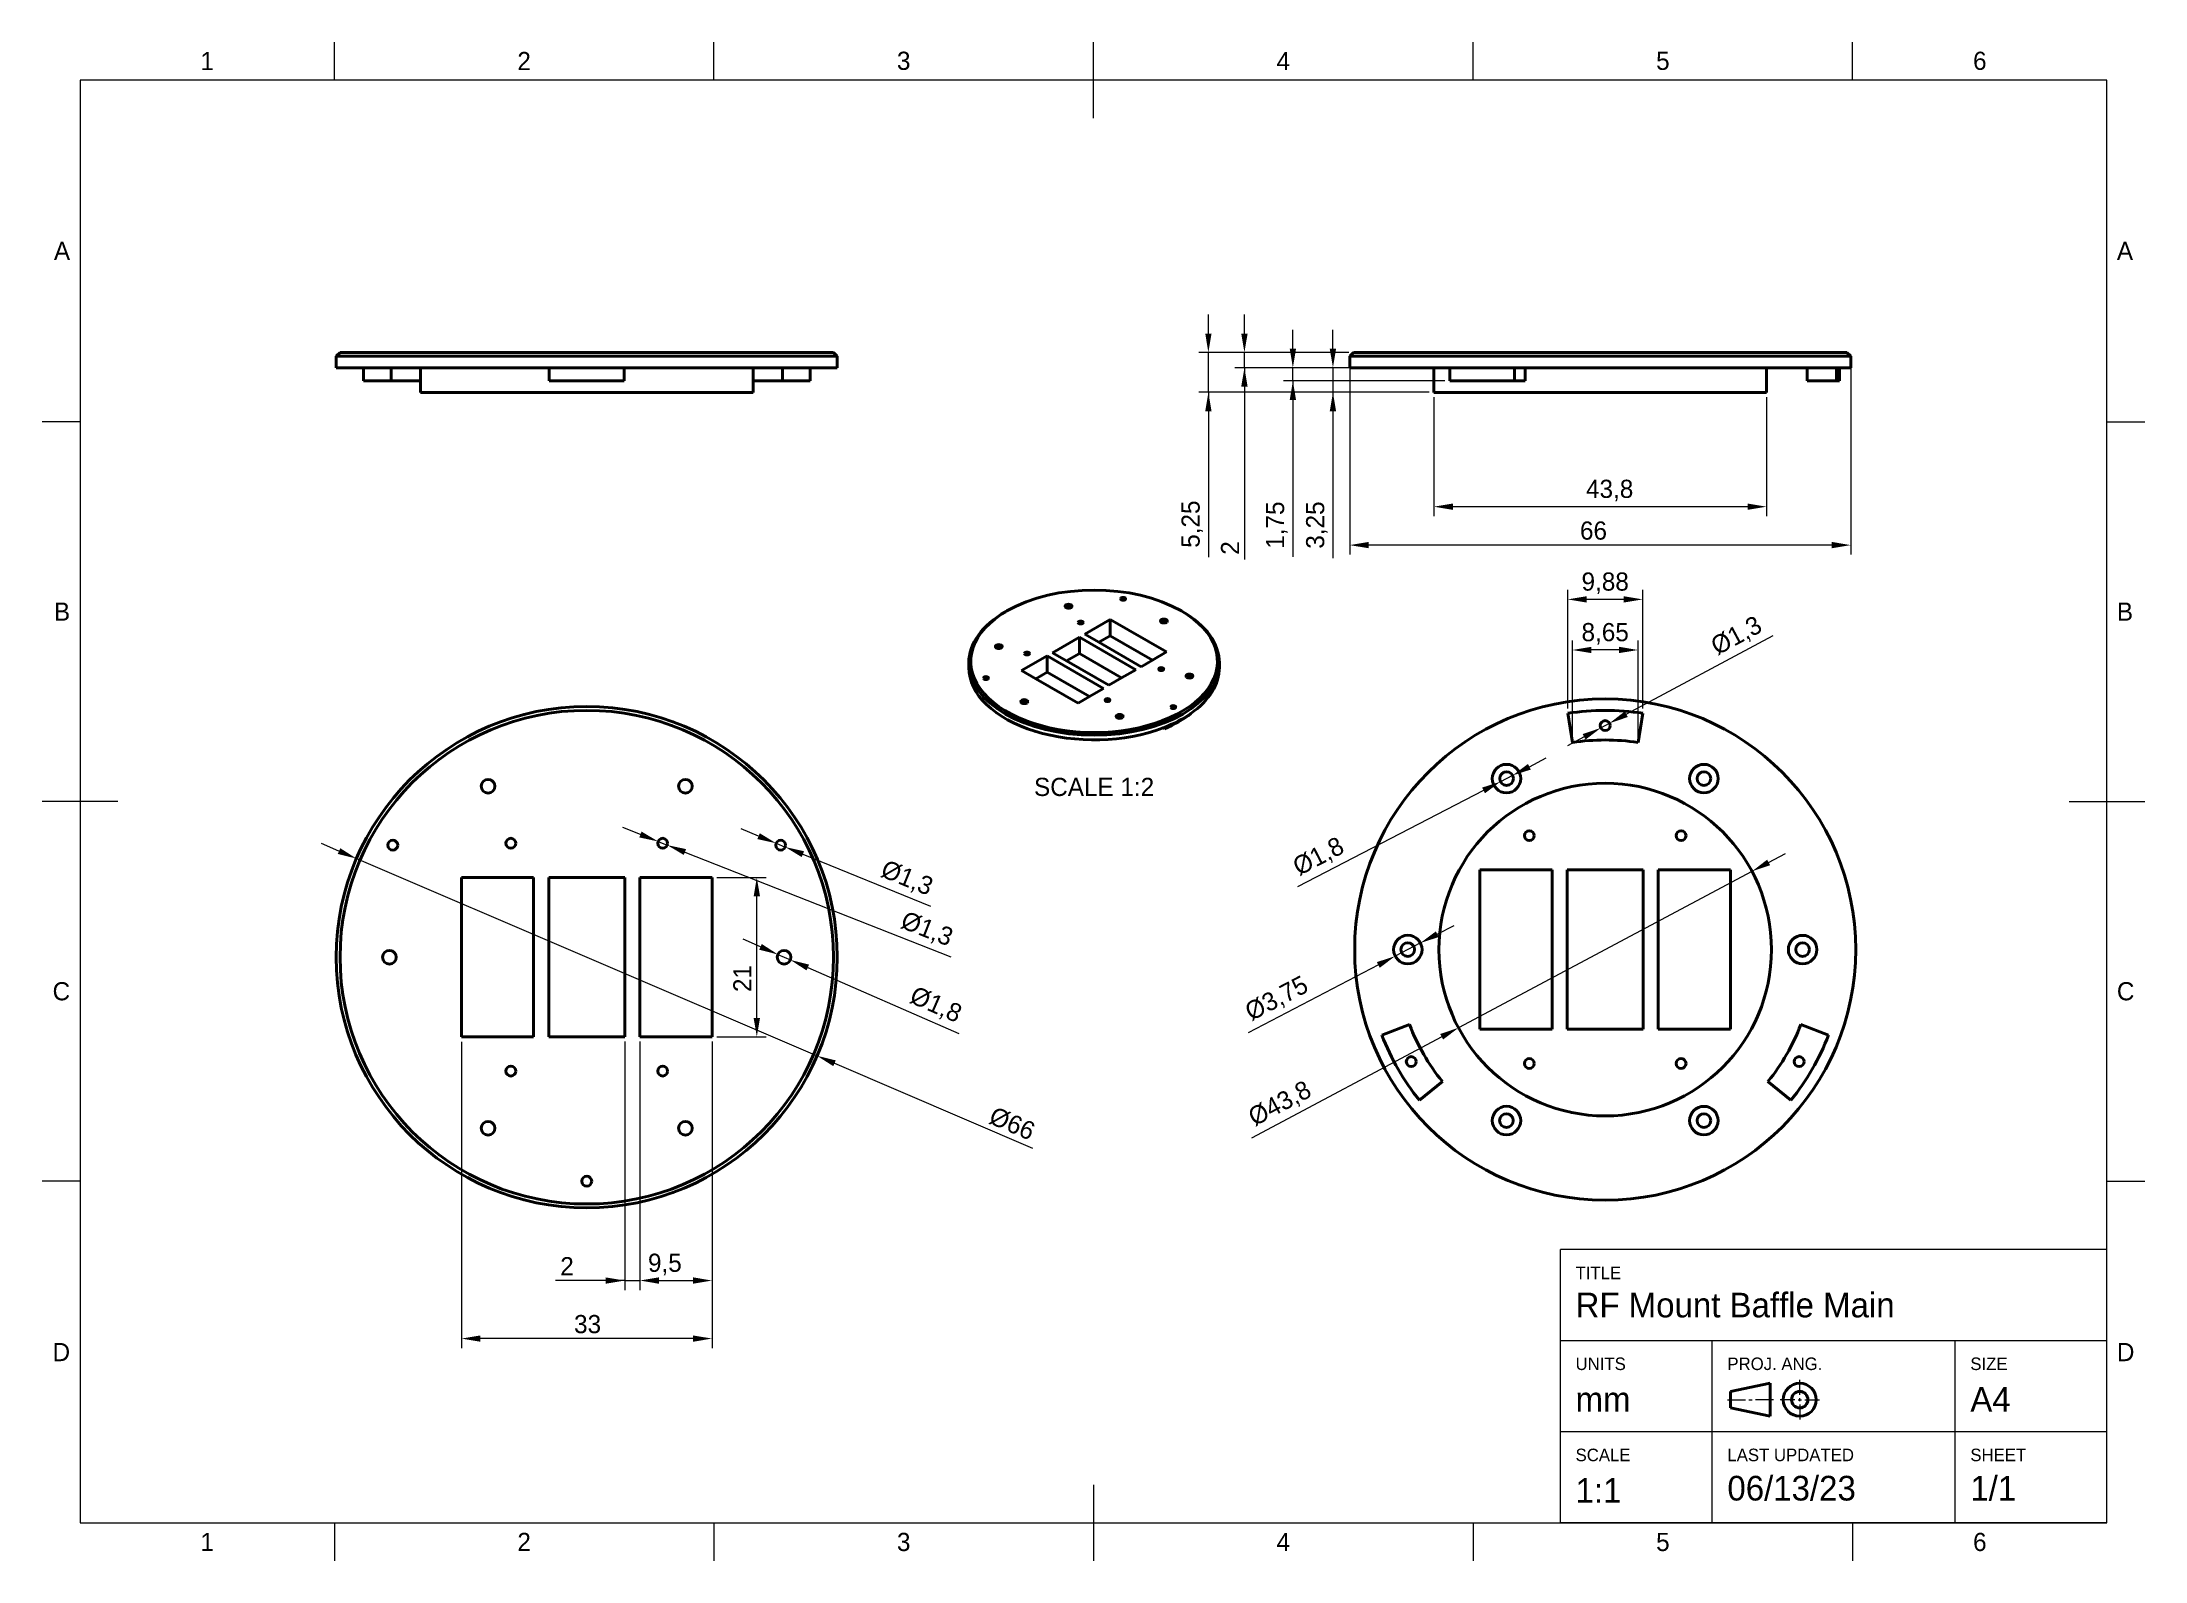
# Model space of a CAD drawing. Header units: millimetres. Extents: x 15 to 292, y 5 to 205.
import ezdxf

# ---------------------------------------------------------------- set-up
doc = ezdxf.new("R2010")
doc.units = ezdxf.units.MM
for name, color, linetype in [('Annotations', 7, 'Continuous'), ('Border', 7, 'Continuous'), ('Geometries', 7, 'Continuous')]:
    doc.layers.add(name, color=color, linetype=linetype)
doc.styles.add('Shapr0', font='txt', dxfattribs={"height": 2.3925})
doc.styles.add('Shapr1', font='txt', dxfattribs={"height": 2.3925})
doc.styles.add('Shapr3', font='txt', dxfattribs={"height": 2.3925})
doc.styles.add('Shapr4', font='txt', dxfattribs={"height": 2.3925})
doc.styles.add('Shapr5', font='txt', dxfattribs={"height": 4.785})
doc.styles.add('Shapr6', font='txt', dxfattribs={"height": 2.3925})
doc.dimstyles.new('ISO-25', dxfattribs={"dimtxt": 2.5, "dimasz": 2.5, "dimexe": 1.25, "dimexo": 0.625, "dimtad": 1, "dimtxsty": 'Standard', "dimcen": 2.5, "dimadec": 0, "dimazin": 0, "dimtfac": 1, "dimtmove": 0, "dimatfit": 3, "dimfxl": 1, "dimarcsym": 0})

# ---------------------------------------------------------------- blocks, each defined once
blk = doc.blocks.new('*D2')
at = {"layer": 'Annotations', "color": 0, "linetype": 'Continuous', "lineweight": 15}
for p, q in [((54.11, 98.47), (51.82, 99.45)), ((56.41, 97.49), (117.09, 71.51)), ((119.39, 70.53), (145.46, 59.37))]:
    blk.add_line(p, q, dxfattribs=at)
at = {"layer": 'Annotations', "color": 0}
for points in [[(53.95, 98.09), (54.28, 98.85), (56.41, 97.49)], [(119.55, 70.91), (119.22, 70.15), (117.09, 71.51)]]:
    blk.add_solid(points, dxfattribs=at)
at = {"layer": 'Defpoints', "color": 0}
for p in [(56.41, 97.49), (117.09, 71.51)]:
    blk.add_point(p, dxfattribs=at)
at = {"layer": 'Annotations', "color": 0, "lineweight": 15, "insert": (142.78, 62.58), "char_height": 2.393, "attachment_point": 5, "rotation": 336.8247, "style": 'Shapr4'}
blk.add_mtext('\\A1;%%c66', dxfattribs=at)
blk = doc.blocks.new('*D3')
at = {"layer": 'Annotations', "color": 0, "linetype": 'Continuous', "lineweight": 15}
for p, q in [((103.88, 95), (110.4, 95)), ((109.15, 76.5), (109.15, 92.5)), ((103.88, 74), (110.4, 74))]:
    blk.add_line(p, q, dxfattribs=at)
at = {"layer": 'Annotations', "color": 0}
for points in [[(109.57, 92.5), (108.73, 92.5), (109.15, 95)], [(108.73, 76.5), (109.57, 76.5), (109.15, 74)]]:
    blk.add_solid(points, dxfattribs=at)
at = {"layer": 'Defpoints', "color": 0}
for p in [(103.25, 95), (109.15, 95), (103.25, 74)]:
    blk.add_point(p, dxfattribs=at)
at = {"layer": 'Annotations', "color": 0, "lineweight": 15, "insert": (107.25, 81.69), "char_height": 2.393, "attachment_point": 5, "rotation": 90, "style": 'Shapr4'}
blk.add_mtext('\\A1;21', dxfattribs=at)
blk = doc.blocks.new('*D4')
at = {"layer": 'Annotations', "color": 0, "linetype": 'Continuous', "lineweight": 15}
for p, q in [((93.75, 73.38), (93.75, 40.67)), ((103.25, 73.38), (103.25, 40.67)), ((96.25, 41.92), (100.75, 41.92))]:
    blk.add_line(p, q, dxfattribs=at)
at = {"layer": 'Annotations', "color": 0}
for points in [[(96.25, 42.34), (96.25, 41.5), (93.75, 41.92)], [(100.75, 41.5), (100.75, 42.34), (103.25, 41.92)]]:
    blk.add_solid(points, dxfattribs=at)
at = {"layer": 'Defpoints', "color": 0}
for p in [(93.75, 74), (103.25, 74), (103.25, 41.92)]:
    blk.add_point(p, dxfattribs=at)
at = {"layer": 'Annotations', "color": 0, "lineweight": 15, "insert": (97.04, 44.04), "char_height": 2.393, "attachment_point": 5, "style": 'Shapr4'}
blk.add_mtext('\\A1;9,5', dxfattribs=at)
blk = doc.blocks.new('*D5')
at = {"layer": 'Annotations', "color": 0, "linetype": 'Continuous', "lineweight": 15}
for p, q in [((91.75, 73.38), (91.75, 40.67)), ((93.75, 73.38), (93.75, 40.67)), ((91.75, 41.92), (82.65, 41.92)), ((89.25, 41.92), (86.75, 41.92)), ((91.75, 41.92), (93.75, 41.92)), ((96.25, 41.92), (98.75, 41.92))]:
    blk.add_line(p, q, dxfattribs=at)
at = {"layer": 'Annotations', "color": 0}
for points in [[(89.25, 41.5), (89.25, 42.33), (91.75, 41.92)], [(96.25, 42.33), (96.25, 41.5), (93.75, 41.92)]]:
    blk.add_solid(points, dxfattribs=at)
at = {"layer": 'Defpoints', "color": 0}
for p in [(91.75, 74), (93.75, 74), (93.75, 41.92)]:
    blk.add_point(p, dxfattribs=at)
at = {"layer": 'Annotations', "color": 0, "lineweight": 15, "insert": (84.15, 43.81), "char_height": 2.393, "attachment_point": 5, "style": 'Shapr4'}
blk.add_mtext('\\A1;2', dxfattribs=at)
blk = doc.blocks.new('*D6')
at = {"layer": 'Annotations', "color": 0, "linetype": 'Continuous', "lineweight": 15}
for p, q in [((70.25, 73.37), (70.25, 33.03)), ((103.25, 73.37), (103.25, 33.03)), ((100.75, 34.28), (72.75, 34.28))]:
    blk.add_line(p, q, dxfattribs=at)
at = {"layer": 'Annotations', "color": 0}
for points in [[(72.75, 34.69), (72.75, 33.86), (70.25, 34.28)], [(100.75, 33.86), (100.75, 34.69), (103.25, 34.28)]]:
    blk.add_solid(points, dxfattribs=at)
at = {"layer": 'Defpoints', "color": 0}
for p in [(70.25, 74), (103.25, 74), (70.25, 34.28)]:
    blk.add_point(p, dxfattribs=at)
at = {"layer": 'Annotations', "color": 0, "lineweight": 15, "insert": (86.86, 36.17), "char_height": 2.393, "attachment_point": 5, "style": 'Shapr4'}
blk.add_mtext('\\A1;33', dxfattribs=at)
blk = doc.blocks.new('*D7')
at = {"layer": 'Annotations', "color": 0, "linetype": 'Continuous', "lineweight": 15}
for p, q in [((109.63, 85.86), (107.34, 86.86)), ((111.93, 84.86), (113.57, 84.14)), ((115.87, 83.14), (135.76, 74.44))]:
    blk.add_line(p, q, dxfattribs=at)
at = {"layer": 'Annotations', "color": 0}
for points in [[(109.47, 85.48), (109.8, 86.24), (111.93, 84.86)], [(116.03, 83.52), (115.7, 82.76), (113.57, 84.14)]]:
    blk.add_solid(points, dxfattribs=at)
at = {"layer": 'Defpoints', "color": 0}
for p in [(111.93, 84.86), (113.57, 84.14)]:
    blk.add_point(p, dxfattribs=at)
at = {"layer": 'Annotations', "color": 0, "lineweight": 15, "insert": (132.68, 78.11), "char_height": 2.393, "attachment_point": 5, "rotation": 336.3899, "style": 'Shapr4'}
blk.add_mtext('\\A1;%%c1,8', dxfattribs=at)
blk = doc.blocks.new('*D8')
at = {"layer": 'Annotations', "color": 0, "linetype": 'Continuous', "lineweight": 15}
for p, q in [((109.38, 100.44), (107.07, 101.38)), ((111.7, 99.5), (112.9, 99)), ((115.21, 98.06), (132.05, 91.2))]:
    blk.add_line(p, q, dxfattribs=at)
at = {"layer": 'Annotations', "color": 0}
for points in [[(109.22, 100.05), (109.54, 100.82), (111.7, 99.5)], [(115.37, 98.45), (115.06, 97.68), (112.9, 99)]]:
    blk.add_solid(points, dxfattribs=at)
at = {"layer": 'Defpoints', "color": 0}
for p in [(111.7, 99.5), (112.9, 99)]:
    blk.add_point(p, dxfattribs=at)
at = {"layer": 'Annotations', "color": 0, "lineweight": 15, "insert": (128.88, 94.79), "char_height": 2.393, "attachment_point": 5, "rotation": 337.8297, "style": 'Shapr4'}
blk.add_mtext('\\A1;%%c1,3', dxfattribs=at)
blk = doc.blocks.new('*D9')
at = {"layer": 'Annotations', "color": 0, "linetype": 'Continuous', "lineweight": 15}
for p, q in [((93.82, 100.66), (91.49, 101.57)), ((96.15, 99.74), (97.35, 99.26)), ((99.68, 98.34), (134.72, 84.53))]:
    blk.add_line(p, q, dxfattribs=at)
at = {"layer": 'Annotations', "color": 0}
for points in [[(93.67, 100.27), (93.97, 101.04), (96.15, 99.74)], [(99.83, 98.73), (99.53, 97.96), (97.35, 99.26)]]:
    blk.add_solid(points, dxfattribs=at)
at = {"layer": 'Defpoints', "color": 0}
for p in [(96.15, 99.74), (97.35, 99.26)]:
    blk.add_point(p, dxfattribs=at)
at = {"layer": 'Annotations', "color": 0, "lineweight": 15, "insert": (131.51, 88.08), "char_height": 2.393, "attachment_point": 5, "rotation": 338.4829, "style": 'Shapr4'}
blk.add_mtext('\\A1;%%c1,3', dxfattribs=at)
blk = doc.blocks.new('*D10')
at = {"layer": 'Annotations', "color": 0, "linetype": 'Continuous', "lineweight": 15}
for p, q in [((242.43, 96.98), (244.64, 98.15)), ((240.23, 95.8), (201.58, 75.2)), ((199.37, 74.03), (174.32, 60.68))]:
    blk.add_line(p, q, dxfattribs=at)
at = {"layer": 'Annotations', "color": 0}
for points in [[(242.24, 97.34), (242.63, 96.61), (240.23, 95.8)], [(199.56, 73.66), (199.17, 74.39), (201.58, 75.2)]]:
    blk.add_solid(points, dxfattribs=at)
at = {"layer": 'Defpoints', "color": 0}
for p in [(240.23, 95.8), (201.58, 75.2)]:
    blk.add_point(p, dxfattribs=at)
at = {"layer": 'Annotations', "color": 0, "lineweight": 15, "insert": (178.11, 65.1), "char_height": 2.3925, "attachment_point": 5, "rotation": 28.0551, "style": 'Shapr6'}
blk.add_mtext('\\A1;%%c43,8', dxfattribs=at)
blk = doc.blocks.new('*D11')
at = {"layer": 'Annotations', "color": 0, "linetype": 'Continuous', "lineweight": 15}
for p, q in [((198.78, 87.52), (201, 88.68)), ((196.56, 86.37), (193.24, 84.64)), ((191.02, 83.48), (173.86, 74.54))]:
    blk.add_line(p, q, dxfattribs=at)
at = {"layer": 'Annotations', "color": 0}
for points in [[(198.59, 87.89), (198.97, 87.15), (196.56, 86.37)], [(191.21, 83.11), (190.83, 83.85), (193.24, 84.64)]]:
    blk.add_solid(points, dxfattribs=at)
at = {"layer": 'Defpoints', "color": 0}
for p in [(196.56, 86.37), (193.24, 84.64)]:
    blk.add_point(p, dxfattribs=at)
at = {"layer": 'Annotations', "color": 0, "lineweight": 15, "insert": (177.69, 78.94), "char_height": 2.3925, "attachment_point": 5, "rotation": 27.5091, "style": 'Shapr6'}
blk.add_mtext('\\A1;%%c3,75', dxfattribs=at)
blk = doc.blocks.new('*D12')
at = {"layer": 'Annotations', "color": 0, "linetype": 'Continuous', "lineweight": 15}
for p, q in [((208.7, 108.43), (207.1, 107.61)), ((210.92, 109.58), (213.14, 110.73)), ((204.88, 106.46), (180.37, 93.78))]:
    blk.add_line(p, q, dxfattribs=at)
at = {"layer": 'Annotations', "color": 0}
for points in [[(210.73, 109.95), (211.11, 109.21), (208.7, 108.43)], [(205.07, 106.09), (204.69, 106.83), (207.1, 107.61)]]:
    blk.add_solid(points, dxfattribs=at)
at = {"layer": 'Defpoints', "color": 0}
for p in [(208.7, 108.43), (207.1, 107.61)]:
    blk.add_point(p, dxfattribs=at)
at = {"layer": 'Annotations', "color": 0, "lineweight": 15, "insert": (183.2, 97.64), "char_height": 2.393, "attachment_point": 5, "rotation": 27.3399, "style": 'Shapr6'}
blk.add_mtext('\\A1;%%c1,8', dxfattribs=at)
blk = doc.blocks.new('*D13')
at = {"layer": 'Annotations', "color": 0, "linetype": 'Continuous', "lineweight": 15}
for p, q in [((223.68, 116.49), (243.05, 126.86)), ((220.33, 114.69), (221.47, 115.31)), ((218.12, 113.51), (215.92, 112.33))]:
    blk.add_line(p, q, dxfattribs=at)
at = {"layer": 'Annotations', "color": 0}
for points in [[(223.48, 116.86), (223.88, 116.12), (221.47, 115.31)], [(218.32, 113.15), (217.93, 113.88), (220.33, 114.69)]]:
    blk.add_solid(points, dxfattribs=at)
at = {"layer": 'Defpoints', "color": 0}
for p in [(220.33, 114.69), (221.47, 115.31)]:
    blk.add_point(p, dxfattribs=at)
at = {"layer": 'Annotations', "color": 0, "lineweight": 15, "insert": (238.26, 126.71), "char_height": 2.393, "attachment_point": 5, "rotation": 28.1704, "style": 'Shapr6'}
blk.add_mtext('\\A1;%%c1,3', dxfattribs=at)
blk = doc.blocks.new('*D14')
at = {"layer": 'Annotations', "color": 0, "linetype": 'Continuous', "lineweight": 15}
for p, q in [((215.96, 117.24), (215.96, 132.86)), ((223.34, 131.61), (218.46, 131.61)), ((225.84, 117.24), (225.84, 132.86))]:
    blk.add_line(p, q, dxfattribs=at)
at = {"layer": 'Annotations', "color": 0}
for points in [[(218.46, 132.03), (218.46, 131.2), (215.96, 131.61)], [(223.34, 131.2), (223.34, 132.03), (225.84, 131.61)]]:
    blk.add_solid(points, dxfattribs=at)
at = {"layer": 'Defpoints', "color": 0}
for p in [(215.96, 131.61), (215.96, 116.61), (225.84, 116.61)]:
    blk.add_point(p, dxfattribs=at)
at = {"layer": 'Annotations', "color": 0, "lineweight": 15, "insert": (220.9, 133.74), "char_height": 2.393, "attachment_point": 5, "style": 'Shapr6'}
blk.add_mtext('\\A1;9,88', dxfattribs=at)
blk = doc.blocks.new('*D15')
at = {"layer": 'Annotations', "color": 0, "linetype": 'Continuous', "lineweight": 15}
for p, q in [((216.58, 113.38), (216.58, 126.2)), ((222.73, 124.95), (219.08, 124.95)), ((225.23, 113.38), (225.23, 126.2))]:
    blk.add_line(p, q, dxfattribs=at)
at = {"layer": 'Annotations', "color": 0}
for points in [[(219.08, 125.37), (219.08, 124.54), (216.58, 124.95)], [(222.73, 124.54), (222.73, 125.37), (225.23, 124.95)]]:
    blk.add_solid(points, dxfattribs=at)
at = {"layer": 'Defpoints', "color": 0}
for p in [(216.58, 124.95), (216.58, 112.76), (225.23, 112.76)]:
    blk.add_point(p, dxfattribs=at)
at = {"layer": 'Annotations', "color": 0, "lineweight": 15, "insert": (220.9, 127.08), "char_height": 2.393, "attachment_point": 5, "style": 'Shapr6'}
blk.add_mtext('\\A1;8,65', dxfattribs=at)
blk = doc.blocks.new('*D16')
at = {"layer": 'Annotations', "color": 0, "linetype": 'Continuous', "lineweight": 15}
for p, q in [((185.04, 164.62), (185.04, 167.12)), ((197.72, 162.12), (183.79, 162.12)), ((185.04, 162.12), (185.04, 158.88)), ((197.72, 158.88), (183.79, 158.88)), ((185.04, 158.88), (185.04, 137.05)), ((185.04, 156.38), (185.04, 153.88))]:
    blk.add_line(p, q, dxfattribs=at)
at = {"layer": 'Annotations', "color": 0}
for points in [[(184.62, 164.62), (185.46, 164.62), (185.04, 162.12)], [(185.46, 156.38), (184.62, 156.38), (185.04, 158.88)]]:
    blk.add_solid(points, dxfattribs=at)
at = {"layer": 'Defpoints', "color": 0}
for p in [(198.35, 162.12), (185.04, 158.88), (198.35, 158.88)]:
    blk.add_point(p, dxfattribs=at)
at = {"layer": 'Annotations', "color": 0, "lineweight": 15, "insert": (182.92, 141.4), "char_height": 2.393, "attachment_point": 5, "rotation": 90, "style": 'Shapr3'}
blk.add_mtext('\\A1;3,25', dxfattribs=at)
blk = doc.blocks.new('*D17')
at = {"layer": 'Annotations', "color": 0, "linetype": 'Continuous', "lineweight": 15}
for p, q in [((179.76, 164.62), (179.76, 167.12)), ((199.79, 162.12), (178.51, 162.12)), ((179.76, 160.38), (179.76, 162.12)), ((199.79, 160.38), (178.51, 160.38)), ((179.76, 160.38), (179.76, 137.21)), ((179.76, 157.88), (179.76, 155.38))]:
    blk.add_line(p, q, dxfattribs=at)
at = {"layer": 'Annotations', "color": 0}
for points in [[(179.35, 164.62), (180.18, 164.62), (179.76, 162.12)], [(180.18, 157.88), (179.35, 157.88), (179.76, 160.38)]]:
    blk.add_solid(points, dxfattribs=at)
at = {"layer": 'Defpoints', "color": 0}
for p in [(179.76, 162.12), (200.42, 162.12), (200.42, 160.38)]:
    blk.add_point(p, dxfattribs=at)
at = {"layer": 'Annotations', "color": 0, "lineweight": 15, "insert": (177.64, 141.39), "char_height": 2.393, "attachment_point": 5, "rotation": 90, "style": 'Shapr3'}
blk.add_mtext('\\A1;1,75', dxfattribs=at)
blk = doc.blocks.new('*D18')
at = {"layer": 'Annotations', "color": 0, "linetype": 'Continuous', "lineweight": 15}
for p, q in [((173.38, 166.62), (173.38, 169.12)), ((187.12, 164.12), (172.13, 164.12)), ((173.38, 162.12), (173.38, 164.12)), ((186.62, 162.12), (172.13, 162.12)), ((173.38, 162.12), (173.38, 136.88)), ((173.38, 159.62), (173.38, 157.12))]:
    blk.add_line(p, q, dxfattribs=at)
at = {"layer": 'Annotations', "color": 0}
for points in [[(172.96, 166.62), (173.8, 166.62), (173.38, 164.12)], [(173.8, 159.62), (172.96, 159.62), (173.38, 162.12)]]:
    blk.add_solid(points, dxfattribs=at)
at = {"layer": 'Defpoints', "color": 0}
for p in [(173.38, 164.12), (187.75, 164.12), (187.25, 162.12)]:
    blk.add_point(p, dxfattribs=at)
at = {"layer": 'Annotations', "color": 0, "lineweight": 15, "insert": (171.49, 138.38), "char_height": 2.393, "attachment_point": 5, "rotation": 90, "style": 'Shapr3'}
blk.add_mtext('\\A1;2', dxfattribs=at)
blk = doc.blocks.new('*D19')
at = {"layer": 'Annotations', "color": 0, "linetype": 'Continuous', "lineweight": 15}
for p, q in [((168.63, 166.62), (168.63, 169.12)), ((187.12, 164.12), (167.38, 164.12)), ((168.63, 158.88), (168.63, 164.12)), ((197.72, 158.88), (167.38, 158.88)), ((168.63, 158.88), (168.63, 137.18)), ((168.63, 156.38), (168.63, 153.88))]:
    blk.add_line(p, q, dxfattribs=at)
at = {"layer": 'Annotations', "color": 0}
for points in [[(168.22, 166.62), (169.05, 166.62), (168.63, 164.12)], [(169.05, 156.38), (168.22, 156.38), (168.63, 158.88)]]:
    blk.add_solid(points, dxfattribs=at)
at = {"layer": 'Defpoints', "color": 0}
for p in [(168.63, 164.12), (187.75, 164.12), (198.35, 158.88)]:
    blk.add_point(p, dxfattribs=at)
at = {"layer": 'Annotations', "color": 0, "lineweight": 15, "insert": (166.51, 141.52), "char_height": 2.393, "attachment_point": 5, "rotation": 90, "style": 'Shapr3'}
blk.add_mtext('\\A1;5,25', dxfattribs=at)
blk = doc.blocks.new('*D20')
at = {"layer": 'Annotations', "color": 0, "linetype": 'Continuous', "lineweight": 15}
for p, q in [((198.35, 158.25), (198.35, 142.57)), ((242.15, 158.25), (242.15, 142.57)), ((239.65, 143.82), (200.85, 143.82))]:
    blk.add_line(p, q, dxfattribs=at)
at = {"layer": 'Annotations', "color": 0}
for points in [[(200.85, 144.24), (200.85, 143.4), (198.35, 143.82)], [(239.65, 143.4), (239.65, 144.24), (242.15, 143.82)]]:
    blk.add_solid(points, dxfattribs=at)
at = {"layer": 'Defpoints', "color": 0}
for p in [(198.35, 158.88), (242.15, 158.88), (198.35, 143.82)]:
    blk.add_point(p, dxfattribs=at)
at = {"layer": 'Annotations', "color": 0, "lineweight": 15, "insert": (221.49, 145.95), "char_height": 2.393, "attachment_point": 5, "style": 'Shapr3'}
blk.add_mtext('\\A1;43,8', dxfattribs=at)
blk = doc.blocks.new('*D21')
at = {"layer": 'Annotations', "color": 0, "linetype": 'Continuous', "lineweight": 15}
for p, q in [((187.25, 163), (187.25, 137.51)), ((253.25, 163), (253.25, 137.51)), ((250.75, 138.76), (189.75, 138.76))]:
    blk.add_line(p, q, dxfattribs=at)
at = {"layer": 'Annotations', "color": 0}
for points in [[(189.75, 139.18), (189.75, 138.35), (187.25, 138.76)], [(250.75, 138.35), (250.75, 139.18), (253.25, 138.76)]]:
    blk.add_solid(points, dxfattribs=at)
at = {"layer": 'Defpoints', "color": 0}
for p in [(187.25, 163.62), (253.25, 163.62), (187.25, 138.76)]:
    blk.add_point(p, dxfattribs=at)
at = {"layer": 'Annotations', "color": 0, "lineweight": 15, "insert": (219.36, 140.66), "char_height": 2.393, "attachment_point": 5, "style": 'Shapr3'}
blk.add_mtext('\\A1;66', dxfattribs=at)
blk = doc.blocks.new('*U22')
at = {"layer": 'Border', "linetype": 'Continuous', "lineweight": 15}
for p, q in [((287, 46), (215, 46)), ((215, 10), (215, 46)), ((287, 10), (287, 46)), ((287, 34), (215, 34)), ((235, 10), (235, 34)), ((267, 10), (267, 34)), ((246.53, 26.88), (246.53, 28.83)), ((237, 26.23), (239.38, 26.23)), ((239.82, 26.23), (240.25, 26.23)), ((243.07, 26.23), (240.68, 26.23)), ((245.88, 26.23), (243.93, 26.23)), ((246.32, 26.23), (246.75, 26.23)), ((246.53, 26.02), (246.53, 26.45)), ((246.53, 25.58), (246.53, 23.63)), ((247.18, 26.23), (249.13, 26.23)), ((287, 22), (215, 22)), ((287, 10), (215, 10))]:
    blk.add_line(p, q, dxfattribs=at)
at = {"layer": 'Border', "linetype": 'Continuous', "lineweight": 40}
for p, q in [((237.43, 27.32), (242.63, 28.4)), ((242.63, 28.4), (242.63, 24.07)), ((237.43, 27.32), (237.43, 25.15)), ((237.43, 25.15), (242.63, 24.07))]:
    blk.add_line(p, q, dxfattribs=at)
for radius in [2.17, 1.08]:
    blk.add_circle((246.53, 26.23), radius, dxfattribs=at)

msp = doc.modelspace()

# ---------------------------------------------------------------- linework, layer by layer
at = {"layer": 'Border', "linetype": 'Continuous', "lineweight": 15}
for p, q in [((53.5, 200), (53.5, 205)), ((103.5, 200), (103.5, 205)), ((153.5, 195), (153.5, 205)), ((203.5, 200), (203.5, 205)), ((253.5, 200), (253.5, 205)), ((287, 200), (20, 200)), ((20, 200), (20, 10)), ((287, 10), (287, 200)), ((20, 155), (15, 155)), ((287, 155), (292, 155)), ((25, 105), (15, 105)), ((282, 105), (292, 105)), ((20, 55), (15, 55)), ((287, 55), (292, 55)), ((153.5, 15), (153.5, 5)), ((20, 10), (287, 10)), ((53.5, 10), (53.5, 5)), ((103.5, 10), (103.5, 5)), ((203.5, 10), (203.5, 5)), ((253.5, 10), (253.5, 5))]:
    msp.add_line(p, q, dxfattribs=at)
at = {"layer": 'Geometries', "linetype": 'Continuous', "lineweight": 40}
for p, q in [((53.75, 163.625), (54.25, 164.125)), ((53.75, 163.625), (53.75, 162.125)), ((119.75, 163.625), (53.75, 163.625)), ((54.25, 164.125), (119.25, 164.125)), ((119.75, 163.625), (119.25, 164.125)), ((119.75, 163.625), (119.75, 162.125)), ((187.25, 163.625), (187.75, 164.125)), ((187.25, 163.625), (187.25, 162.125)), ((253.25, 163.625), (187.25, 163.625)), ((187.75, 164.125), (252.75, 164.125)), ((253.25, 163.625), (252.75, 164.125)), ((253.25, 163.625), (253.25, 162.125)), ((53.75, 162.125), (57.338, 162.125)), ((57.338, 162.125), (60.98, 162.125)), ((57.338, 160.375), (57.338, 162.125)), ((60.98, 162.125), (64.85, 162.125)), ((60.98, 160.375), (60.98, 162.125)), ((64.85, 162.125), (64.85, 160.375)), ((64.85, 162.125), (81.812, 162.125)), ((81.812, 160.375), (81.812, 162.125)), ((81.812, 162.125), (91.688, 162.125)), ((91.688, 160.375), (91.688, 162.125)), ((91.688, 162.125), (108.65, 162.125)), ((108.65, 160.375), (108.65, 162.125)), ((108.65, 162.125), (112.52, 162.125)), ((112.52, 160.375), (112.52, 162.125)), ((112.52, 162.125), (116.162, 162.125)), ((116.162, 162.125), (119.75, 162.125)), ((116.162, 160.375), (116.162, 162.125)), ((187.25, 162.125), (198.35, 162.125)), ((198.35, 162.125), (198.35, 158.875)), ((198.35, 162.125), (200.418, 162.125)), ((200.418, 160.375), (200.418, 162.125)), ((200.418, 162.125), (208.971, 162.125)), ((208.971, 162.125), (210.368, 162.125)), ((208.971, 160.375), (208.971, 162.125)), ((210.368, 160.375), (210.368, 162.125)), ((210.368, 162.125), (242.15, 162.125)), ((242.15, 162.125), (242.15, 158.875)), ((242.15, 162.125), (247.509, 162.125)), ((247.509, 160.375), (247.509, 162.125)), ((247.509, 162.125), (251.361, 162.125)), ((251.361, 160.375), (251.361, 162.125)), ((251.361, 162.125), (251.75, 162.125)), ((251.75, 160.375), (251.75, 162.125)), ((251.75, 162.125), (253.25, 162.125)), ((57.338, 160.375), (60.98, 160.375)), ((60.98, 160.375), (64.85, 160.375)), ((64.85, 160.375), (64.85, 158.875)), ((108.65, 158.875), (64.85, 158.875)), ((91.688, 160.375), (81.812, 160.375)), ((108.65, 160.375), (108.65, 158.875)), ((108.65, 160.375), (112.52, 160.375)), ((112.52, 160.375), (116.162, 160.375)), ((242.15, 158.875), (198.35, 158.875)), ((208.971, 160.375), (200.418, 160.375)), ((208.971, 160.375), (210.368, 160.375)), ((247.509, 160.375), (251.361, 160.375)), ((251.75, 160.375), (251.361, 160.375)), ((141.913, 129.993), (142.09, 130.095)), ((155.701, 128.973), (152.343, 127.033)), ((163.126, 124.686), (155.701, 128.973)), ((155.701, 126.829), (155.701, 128.973)), ((165.247, 129.993), (165.071, 130.095)), ((148.1, 124.584), (151.635, 126.625)), ((151.635, 126.625), (159.06, 122.339)), ((151.635, 124.482), (151.635, 126.625)), ((152.343, 127.033), (154.199, 125.962)), ((155.701, 126.829), (154.199, 125.962)), ((154.199, 125.962), (159.767, 122.747)), ((161.27, 123.614), (155.701, 126.829)), ((161.27, 123.614), (163.126, 124.686)), ((137.08, 123.257), (137.08, 122.645)), ((144.034, 122.236), (147.393, 124.176)), ((145.89, 121.165), (144.034, 122.236)), ((145.89, 121.165), (147.393, 122.032)), ((147.393, 124.176), (154.817, 119.889)), ((147.393, 122.032), (147.393, 124.176)), ((147.393, 122.032), (152.961, 118.817)), ((149.956, 123.512), (148.1, 124.584)), ((149.956, 123.512), (151.635, 124.482)), ((155.525, 120.297), (149.956, 123.512)), ((151.635, 124.482), (157.204, 121.267)), ((159.06, 122.339), (157.204, 121.267)), ((159.767, 122.747), (161.27, 123.614)), ((170.08, 123.257), (170.08, 122.645)), ((151.459, 117.95), (145.89, 121.165)), ((154.817, 119.889), (152.961, 118.817)), ((157.204, 121.267), (155.525, 120.297)), ((152.961, 118.817), (151.459, 117.95)), ((166.325, 116.588), (166.325, 116.595)), ((216.575, 112.76), (215.964, 116.612)), ((225.84, 116.612), (225.228, 112.76)), ((162.676, 114.697), (162.833, 114.572)), ((162.833, 114.572), (162.833, 114.757)), ((70.25, 74), (70.25, 95)), ((70.25, 95), (79.75, 95)), ((79.75, 95), (79.75, 74)), ((81.75, 74), (81.75, 95)), ((81.75, 95), (91.75, 95)), ((91.75, 95), (91.75, 74)), ((103.25, 95), (93.75, 95)), ((93.75, 95), (93.75, 74)), ((103.25, 74), (103.25, 95)), ((204.402, 96.001), (204.402, 75.001)), ((213.902, 96.001), (204.402, 96.001)), ((213.902, 75.001), (213.902, 96.001)), ((215.902, 96.001), (215.902, 75.001)), ((225.902, 96.001), (215.902, 96.001)), ((225.902, 75.001), (225.902, 96.001)), ((227.902, 75.001), (227.902, 96.001)), ((227.902, 96.001), (237.402, 96.001)), ((237.402, 96.001), (237.402, 75.001)), ((191.49, 74.222), (195.132, 75.619)), ((204.402, 75.001), (213.902, 75.001)), ((215.902, 75.001), (225.902, 75.001)), ((237.402, 75.001), (227.902, 75.001)), ((246.672, 75.619), (250.313, 74.222)), ((79.75, 74), (70.25, 74)), ((91.75, 74), (81.75, 74)), ((93.75, 74), (103.25, 74)), ((199.458, 68.125), (196.428, 65.669)), ((245.375, 65.669), (242.345, 68.125))]:
    msp.add_line(p, q, dxfattribs=at)
for centre, radius in [((86.75, 84.5), 33), ((86.75, 84.5), 32.5), ((220.902, 85.501), 33), ((220.902, 115.001), 0.65), ((207.903, 108.019), 1.875), ((207.903, 108.019), 0.9), ((233.903, 108.018), 1.875), ((233.903, 108.018), 0.9), ((73.749, 107.015), 0.9), ((99.749, 107.016), 0.9), ((220.902, 85.501), 21.9), ((61.202, 99.25), 0.65), ((76.75, 99.5), 0.65), ((96.75, 99.5), 0.65), ((112.298, 99.25), 0.65), ((210.902, 100.501), 0.65), ((230.902, 100.501), 0.65), ((194.902, 85.503), 1.875), ((194.902, 85.503), 0.9), ((246.902, 85.501), 1.875), ((246.902, 85.501), 0.9), ((60.75, 84.498), 0.9), ((112.75, 84.5), 0.9), ((76.75, 69.5), 0.65), ((96.75, 69.5), 0.65), ((195.354, 70.751), 0.65), ((210.902, 70.501), 0.65), ((230.902, 70.501), 0.65), ((246.449, 70.751), 0.65), ((207.901, 62.986), 1.875), ((207.901, 62.986), 0.9), ((233.901, 62.985), 1.875), ((233.901, 62.985), 0.9), ((73.751, 61.982), 0.9), ((99.751, 61.983), 0.9), ((86.75, 55), 0.65)]:
    msp.add_circle(centre, radius, dxfattribs=at)
for radius, start, end in [(31.5, 80.98075, 99.01925), (27.6, 80.98075, 99.01925), (27.6, 200.98075, 219.01925), (27.6, 320.98075, 339.01925), (31.5, 200.98075, 219.01925), (31.5, 320.98075, 339.01925)]:
    msp.add_arc((220.902, 85.501), radius, start, end, dxfattribs=at)
for centre, major_axis, start_param, end_param in [((153.58, 123.461), (-16.25, 0), 3.9269908, 5.4977871), ((150.215, 130.711), (0.45, 0), 5.7008547, 10.0071086), ((150.215, 130.425), (0.45, 0), 0.5823307, 2.559262), ((150.215, 130.711), (0.45, 0), 3.7239232, 5.7008547), ((153.58, 123.461), (-16.25, 0), 5.4977871, 10.2101761), ((153.58, 123.257), (16.5, 0), 2.3561945, 3.1415927), ((162.772, 128.768), (0.45, 0), 5.7008547, 10.0071086), ((162.772, 128.483), (0.45, 0), 0.5823307, 2.559262), ((162.772, 128.768), (0.45, 0), 3.7239232, 5.7008547), ((153.58, 123.257), (16.5, 0), 0, 0.7853982), ((141.023, 125.403), (0.45, 0), 5.7008547, 10.0071086), ((141.023, 125.118), (0.45, 0), 0.5823307, 2.559262), ((141.023, 125.403), (0.45, 0), 3.7239233, 5.7008547), ((153.58, 123.257), (16.5, 0), 3.1415927, 6.2831853), ((153.58, 122.645), (-16.5, 0), 0, 2.1547034), ((153.58, 122.645), (-16.5, 0), 2.4534578, 3.1415927), ((166.137, 121.519), (0.45, 0), 5.7008546, 10.0071087), ((166.137, 121.233), (0.45, 0), 0.5823306, 2.5592621), ((166.137, 121.519), (0.45, 0), 3.7239234, 5.7008546), ((144.388, 118.154), (0.45, 0), 5.7008547, 10.0071086), ((144.388, 117.868), (0.45, 0), 0.5823306, 2.559262), ((144.388, 118.154), (0.45, 0), 3.7239233, 5.7008547), ((156.945, 116.211), (0.45, 0), 5.7008548, 10.0071085), ((153.58, 122.645), (-16.5, 0), 2.1661581, 2.4534578), ((153.58, 121.93), (15.75, 0), 5.3403716, 5.6552027), ((156.945, 115.926), (0.45, 0), 0.5823307, 2.5592619), ((156.945, 116.211), (0.45, 0), 3.7239232, 5.7008548), ((153.58, 122.645), (-16.5, 0), 2.1547034, 2.1661581)]:
    msp.add_ellipse(centre, major_axis=major_axis, ratio=0.5773503, start_param=start_param, end_param=end_param, dxfattribs=at)
for centre in [(157.398, 131.687), (151.812, 128.564), (144.741, 124.482), (162.419, 122.441), (139.333, 121.257), (155.348, 118.358), (164.01, 117.44)]:
    msp.add_ellipse(centre, major_axis=(-0.325, 0), ratio=0.5773503, dxfattribs=at)

# ---------------------------------------------------------------- block references
msp.add_blockref('*U22', (0, 0))

# ---------------------------------------------------------------- texts
at = {"layer": 'Annotations', "linetype": 'Continuous', "lineweight": 40, "insert": (153.58, 108.118), "char_height": 2.3925, "width": 1000, "attachment_point": 2, "style": 'Shapr5'}
msp.add_mtext('SCALE 1:2', dxfattribs=at)
at = {"layer": 'Border', "linetype": 'Continuous', "lineweight": 15, "char_height": 2.393, "width": 2.3925, "style": 'Shapr0'}
for s, insert, attachment_point in [('1', (36.75, 201.304), 8), ('2', (78.5, 201.304), 8), ('3', (128.5, 201.304), 8), ('4', (178.5, 201.304), 8), ('5', (228.5, 201.304), 8), ('6', (270.25, 201.304), 8), ('A', (18.696, 177.5), 6), ('A', (288.304, 177.5), 4), ('B', (18.696, 130), 6), ('B', (288.304, 130), 4), ('C', (18.696, 80), 6), ('C', (288.304, 80), 4), ('D', (18.696, 32.5), 6), ('D', (288.304, 32.5), 4), ('1', (36.75, 8.696), 2), ('2', (78.5, 8.696), 2), ('3', (128.5, 8.696), 2), ('4', (178.5, 8.696), 2), ('5', (228.5, 8.696), 2), ('6', (270.25, 8.696), 2)]:
    msp.add_mtext(s, dxfattribs=dict(at, insert=insert, attachment_point=attachment_point))
at = {"layer": 'Border', "linetype": 'Continuous', "lineweight": 15, "attachment_point": 1, "style": 'Shapr1'}
for s, insert, char_height in [('TITLE', (217, 43.75), 1.65), ('RF Mount Baffle Main', (217, 40.32), 3.25), ('UNITS', (217, 31.783), 1.65), ('PROJ. ANG.', (237, 31.783), 1.65), ('SIZE', (269, 31.783), 1.65), ('A4', (269, 27.9), 3.25), ('mm', (217, 27.9), 3.25), ('SCALE', (217, 19.783), 1.65), ('LAST UPDATED', (237, 19.783), 1.65), ('SHEET', (269, 19.783), 1.65), ('1:1', (217, 15.9), 3.25), ('06/13/23', (237, 16.204), 3.25), ('1/1', (269, 16.204), 3.25)]:
    msp.add_mtext(s, dxfattribs=dict(at, insert=insert, char_height=char_height))

# ---------------------------------------------------------------- dimensions: what is measured, and where the dimension line sits
at = {"layer": 'Annotations', "linetype": 'Continuous', "lineweight": 15}
for base, p1, p2, angle, override, picture, middle in [((168.634, 164.125), (198.35, 158.875), (187.75, 164.125), 270, {"dimscale": 1, "dimgap": 0.7, "dimdec": 2, "dimlfac": 1, "dimrnd": 0.01, "dimzin": 8, "dimdsep": 44, "dimtxsty": 'Shapr3', "dimse1": 0, "dimse2": 0, "dimadec": 2, "dimtol": 0, "dimlim": 0, "dimtp": 0, "dimtm": 0, "dimtfac": 0.6, "dimtdec": 8, "dimfrac": 2, "dimtolj": 1, "dimlwd": 15, "dimlwe": 15}, '*D19', (168.634, 141.524)), ((173.382, 164.125), (187.25, 162.125), (187.75, 164.125), 90, {"dimscale": 1, "dimgap": 0.7, "dimdec": 2, "dimlfac": 1, "dimrnd": 0.01, "dimzin": 8, "dimdsep": 44, "dimtxsty": 'Shapr3', "dimse1": 0, "dimse2": 0, "dimadec": 2, "dimtol": 0, "dimlim": 0, "dimtp": 0, "dimtm": 0, "dimtfac": 0.6, "dimtdec": 8, "dimfrac": 2, "dimtolj": 1, "dimlwd": 15, "dimlwe": 15}, '*D18', (173.382, 138.379)), ((179.763, 162.125), (200.418, 160.375), (200.418, 162.125), 90, {"dimscale": 1, "dimgap": 0.7, "dimdec": 2, "dimlfac": 1, "dimrnd": 0.01, "dimzin": 8, "dimdsep": 44, "dimtxsty": 'Shapr3', "dimse1": 0, "dimse2": 0, "dimadec": 2, "dimtol": 0, "dimlim": 0, "dimtp": 0, "dimtm": 0, "dimtfac": 0.6, "dimtdec": 8, "dimfrac": 2, "dimtolj": 1, "dimlwd": 15, "dimlwe": 15}, '*D17', (179.763, 141.388)), ((185.04, 158.875), (198.35, 162.125), (198.35, 158.875), 90, {"dimscale": 1, "dimgap": 0.7, "dimdec": 2, "dimlfac": 1, "dimrnd": 0.01, "dimzin": 8, "dimdsep": 44, "dimtxsty": 'Shapr3', "dimse1": 0, "dimse2": 0, "dimadec": 2, "dimtol": 0, "dimlim": 0, "dimtp": 0, "dimtm": 0, "dimtfac": 0.6, "dimtdec": 8, "dimfrac": 2, "dimtolj": 1, "dimlwd": 15, "dimlwe": 15}, '*D16', (185.04, 141.397)), ((109.15, 95), (103.25, 74), (103.25, 95), 90, {"dimscale": 1, "dimgap": 0.7, "dimdec": 2, "dimlfac": 1, "dimrnd": 0.01, "dimzin": 8, "dimdsep": 44, "dimtxsty": 'Shapr4', "dimse1": 0, "dimse2": 0, "dimadec": 2, "dimtol": 0, "dimlim": 0, "dimtp": 0, "dimtm": 0, "dimtfac": 0.6, "dimtdec": 8, "dimfrac": 2, "dimtolj": 1, "dimlwd": 15, "dimlwe": 15}, '*D3', (109.15, 81.689)), ((70.25, 34.277), (103.25, 74), (70.25, 74), 180, {"dimscale": 1, "dimgap": 0.7, "dimdec": 2, "dimlfac": 1, "dimrnd": 0.01, "dimzin": 8, "dimdsep": 44, "dimtxsty": 'Shapr4', "dimse1": 0, "dimse2": 0, "dimadec": 2, "dimtol": 0, "dimlim": 0, "dimtp": 0, "dimtm": 0, "dimtfac": 0.6, "dimtdec": 8, "dimfrac": 2, "dimtolj": 1, "dimlwd": 15, "dimlwe": 15}, '*D6', (86.865, 34.277))]:
    dim = msp.add_linear_dim(base=base, p1=p1, p2=p2, angle=angle, dimstyle='ISO-25', override=override, dxfattribs=at)
    dim.commit()
    dim.dimension.update_dxf_attribs({"geometry": picture, "text_midpoint": middle, "dimtype": 160})
for base, p1, p2, override, picture, middle in [((187.25, 138.764), (253.25, 163.625), (187.25, 163.625), {"dimscale": 1, "dimgap": 0.7, "dimdec": 2, "dimlfac": 1, "dimrnd": 0.01, "dimzin": 8, "dimdsep": 44, "dimtxsty": 'Shapr3', "dimse1": 0, "dimse2": 0, "dimadec": 2, "dimtol": 0, "dimlim": 0, "dimtp": 0, "dimtm": 0, "dimtfac": 0.6, "dimtdec": 8, "dimfrac": 2, "dimtolj": 1, "dimlwd": 15, "dimlwe": 15}, '*D21', (219.365, 138.764)), ((198.35, 143.822), (242.15, 158.875), (198.35, 158.875), {"dimscale": 1, "dimgap": 0.7, "dimdec": 2, "dimlfac": 1, "dimrnd": 0.01, "dimzin": 8, "dimdsep": 44, "dimtxsty": 'Shapr3', "dimse1": 0, "dimse2": 0, "dimadec": 2, "dimtol": 0, "dimlim": 0, "dimtp": 0, "dimtm": 0, "dimtfac": 0.6, "dimtdec": 8, "dimfrac": 2, "dimtolj": 1, "dimlwd": 15, "dimlwe": 15}, '*D20', (221.489, 143.822)), ((215.964, 131.612), (225.84, 116.612), (215.964, 116.612), {"dimscale": 1, "dimgap": 0.7, "dimdec": 2, "dimlfac": 1, "dimrnd": 0.01, "dimzin": 8, "dimdsep": 44, "dimtxsty": 'Shapr6', "dimse1": 0, "dimse2": 0, "dimadec": 2, "dimtol": 0, "dimlim": 0, "dimtp": 0, "dimtm": 0, "dimtfac": 0.6, "dimtdec": 8, "dimfrac": 2, "dimtolj": 1, "dimlwd": 15, "dimlwe": 15}, '*D14', (220.902, 131.612)), ((216.575, 124.953), (225.228, 112.76), (216.575, 112.76), {"dimscale": 1, "dimgap": 0.7, "dimdec": 2, "dimlfac": 1, "dimrnd": 0.01, "dimzin": 8, "dimdsep": 44, "dimtxsty": 'Shapr6', "dimse1": 0, "dimse2": 0, "dimadec": 2, "dimtol": 0, "dimlim": 0, "dimtp": 0, "dimtm": 0, "dimtfac": 0.6, "dimtdec": 8, "dimfrac": 2, "dimtolj": 1, "dimlwd": 15, "dimlwe": 15}, '*D15', (220.902, 124.953)), ((93.75, 41.916), (91.75, 74), (93.75, 74), {"dimscale": 1, "dimgap": 0.7, "dimdec": 2, "dimlfac": 1, "dimrnd": 0.01, "dimzin": 8, "dimdsep": 44, "dimtxsty": 'Shapr4', "dimse1": 0, "dimse2": 0, "dimadec": 2, "dimtol": 0, "dimlim": 0, "dimtp": 0, "dimtm": 0, "dimtfac": 0.6, "dimtdec": 8, "dimfrac": 2, "dimtolj": 1, "dimlwd": 15, "dimlwe": 15}, '*D5', (84.146, 41.916)), ((103.25, 41.921), (93.75, 74), (103.25, 74), {"dimscale": 1, "dimgap": 0.7, "dimdec": 2, "dimlfac": 1, "dimrnd": 0.01, "dimzin": 8, "dimdsep": 44, "dimtxsty": 'Shapr4', "dimse1": 0, "dimse2": 0, "dimadec": 2, "dimtol": 0, "dimlim": 0, "dimtp": 0, "dimtm": 0, "dimtfac": 0.6, "dimtdec": 8, "dimfrac": 2, "dimtolj": 1, "dimlwd": 15, "dimlwe": 15}, '*D4', (97.039, 41.921))]:
    dim = msp.add_linear_dim(base=base, p1=p1, p2=p2, dimstyle='ISO-25', override=override, dxfattribs=at)
    dim.commit()
    dim.dimension.update_dxf_attribs({"geometry": picture, "text_midpoint": middle, "dimtype": 160})
for p1, p2, override, picture, middle in [((220.329, 114.694), (221.475, 115.308), {"dimscale": 1, "dimgap": 0.7, "dimdec": 2, "dimlfac": 1, "dimrnd": 0.01, "dimzin": 8, "dimdsep": 44, "dimtxsty": 'Shapr6', "dimcen": 2.5, "dimadec": 2, "dimtol": 0, "dimlim": 0, "dimtp": 0, "dimtm": 0, "dimtfac": 0.6, "dimtdec": 8, "dimtofl": 1, "dimfrac": 2, "dimtolj": 1, "dimlwd": 15, "dimlwe": 15}, '*D13', (239.267, 124.836)), ((208.702, 108.432), (207.103, 107.606), {"dimscale": 1, "dimgap": 0.7, "dimdec": 2, "dimlfac": 1, "dimrnd": 0.01, "dimzin": 8, "dimdsep": 44, "dimtxsty": 'Shapr6', "dimcen": 2.5, "dimadec": 2, "dimtol": 0, "dimlim": 0, "dimtp": 0, "dimtm": 0, "dimtfac": 0.6, "dimtdec": 8, "dimtofl": 1, "dimfrac": 2, "dimtolj": 1, "dimlwd": 15, "dimlwe": 15}, '*D12', (184.176, 95.752)), ((96.145, 99.738), (97.355, 99.262), {"dimscale": 1, "dimgap": 0.7, "dimdec": 2, "dimlfac": 1, "dimrnd": 0.01, "dimzin": 8, "dimdsep": 44, "dimtxsty": 'Shapr4', "dimcen": 2.5, "dimadec": 2, "dimtol": 0, "dimlim": 0, "dimtp": 0, "dimtm": 0, "dimtfac": 0.6, "dimtdec": 8, "dimtofl": 1, "dimfrac": 2, "dimtolj": 1, "dimlwd": 15, "dimlwe": 15}, '*D9', (130.734, 86.102)), ((111.696, 99.495), (112.9, 99.005), {"dimscale": 1, "dimgap": 0.7, "dimdec": 2, "dimlfac": 1, "dimrnd": 0.01, "dimzin": 8, "dimdsep": 44, "dimtxsty": 'Shapr4', "dimcen": 2.5, "dimadec": 2, "dimtol": 0, "dimlim": 0, "dimtp": 0, "dimtm": 0, "dimtfac": 0.6, "dimtdec": 8, "dimtofl": 1, "dimfrac": 2, "dimtolj": 1, "dimlwd": 15, "dimlwe": 15}, '*D8', (128.077, 92.82)), ((56.413, 97.487), (117.087, 71.513), {"dimscale": 1, "dimgap": 0.7, "dimdec": 2, "dimlfac": 1, "dimrnd": 0.01, "dimzin": 8, "dimdsep": 44, "dimtxsty": 'Shapr4', "dimcen": 2.5, "dimadec": 2, "dimtol": 0, "dimlim": 0, "dimtp": 0, "dimtm": 0, "dimtfac": 0.6, "dimtdec": 8, "dimtofl": 1, "dimfrac": 2, "dimtolj": 1, "dimlwd": 15, "dimlwe": 15}, '*D2', (142.036, 60.832)), ((240.228, 95.801), (201.575, 75.201), {"dimscale": 1, "dimgap": 0.7, "dimdec": 2, "dimlfac": 1, "dimrnd": 0.01, "dimzin": 8, "dimdsep": 44, "dimtxsty": 'Shapr6', "dimcen": 2.5, "dimadec": 2, "dimtol": 0, "dimlim": 0, "dimtp": 0, "dimtm": 0, "dimtfac": 0.6, "dimtdec": 8, "dimtofl": 1, "dimfrac": 2, "dimtolj": 1, "dimlwd": 15, "dimlwe": 15}, '*D10', (179.112, 63.229)), ((196.565, 86.369), (193.239, 84.637), {"dimscale": 1, "dimgap": 0.7, "dimdec": 2, "dimlfac": 1, "dimrnd": 0.01, "dimzin": 8, "dimdsep": 44, "dimtxsty": 'Shapr6', "dimcen": 2.5, "dimadec": 2, "dimtol": 0, "dimlim": 0, "dimtp": 0, "dimtm": 0, "dimtfac": 0.6, "dimtdec": 8, "dimtofl": 1, "dimfrac": 2, "dimtolj": 1, "dimlwd": 15, "dimlwe": 15}, '*D11', (178.674, 77.052)), ((111.925, 84.86), (113.575, 84.14), {"dimscale": 1, "dimgap": 0.7, "dimdec": 2, "dimlfac": 1, "dimrnd": 0.01, "dimzin": 8, "dimdsep": 44, "dimtxsty": 'Shapr4', "dimcen": 2.5, "dimadec": 2, "dimtol": 0, "dimlim": 0, "dimtp": 0, "dimtm": 0, "dimtfac": 0.6, "dimtdec": 8, "dimtofl": 1, "dimfrac": 2, "dimtolj": 1, "dimlwd": 15, "dimlwe": 15}, '*D7', (131.828, 76.161))]:
    dim = msp.add_diameter_dim_2p(p1=p1, p2=p2, dimstyle='ISO-25', override=override, dxfattribs=at)
    dim.commit()
    dim.dimension.update_dxf_attribs({"geometry": picture, "text_midpoint": middle, "dimtype": 163})

doc.saveas('drawing.dxf')
